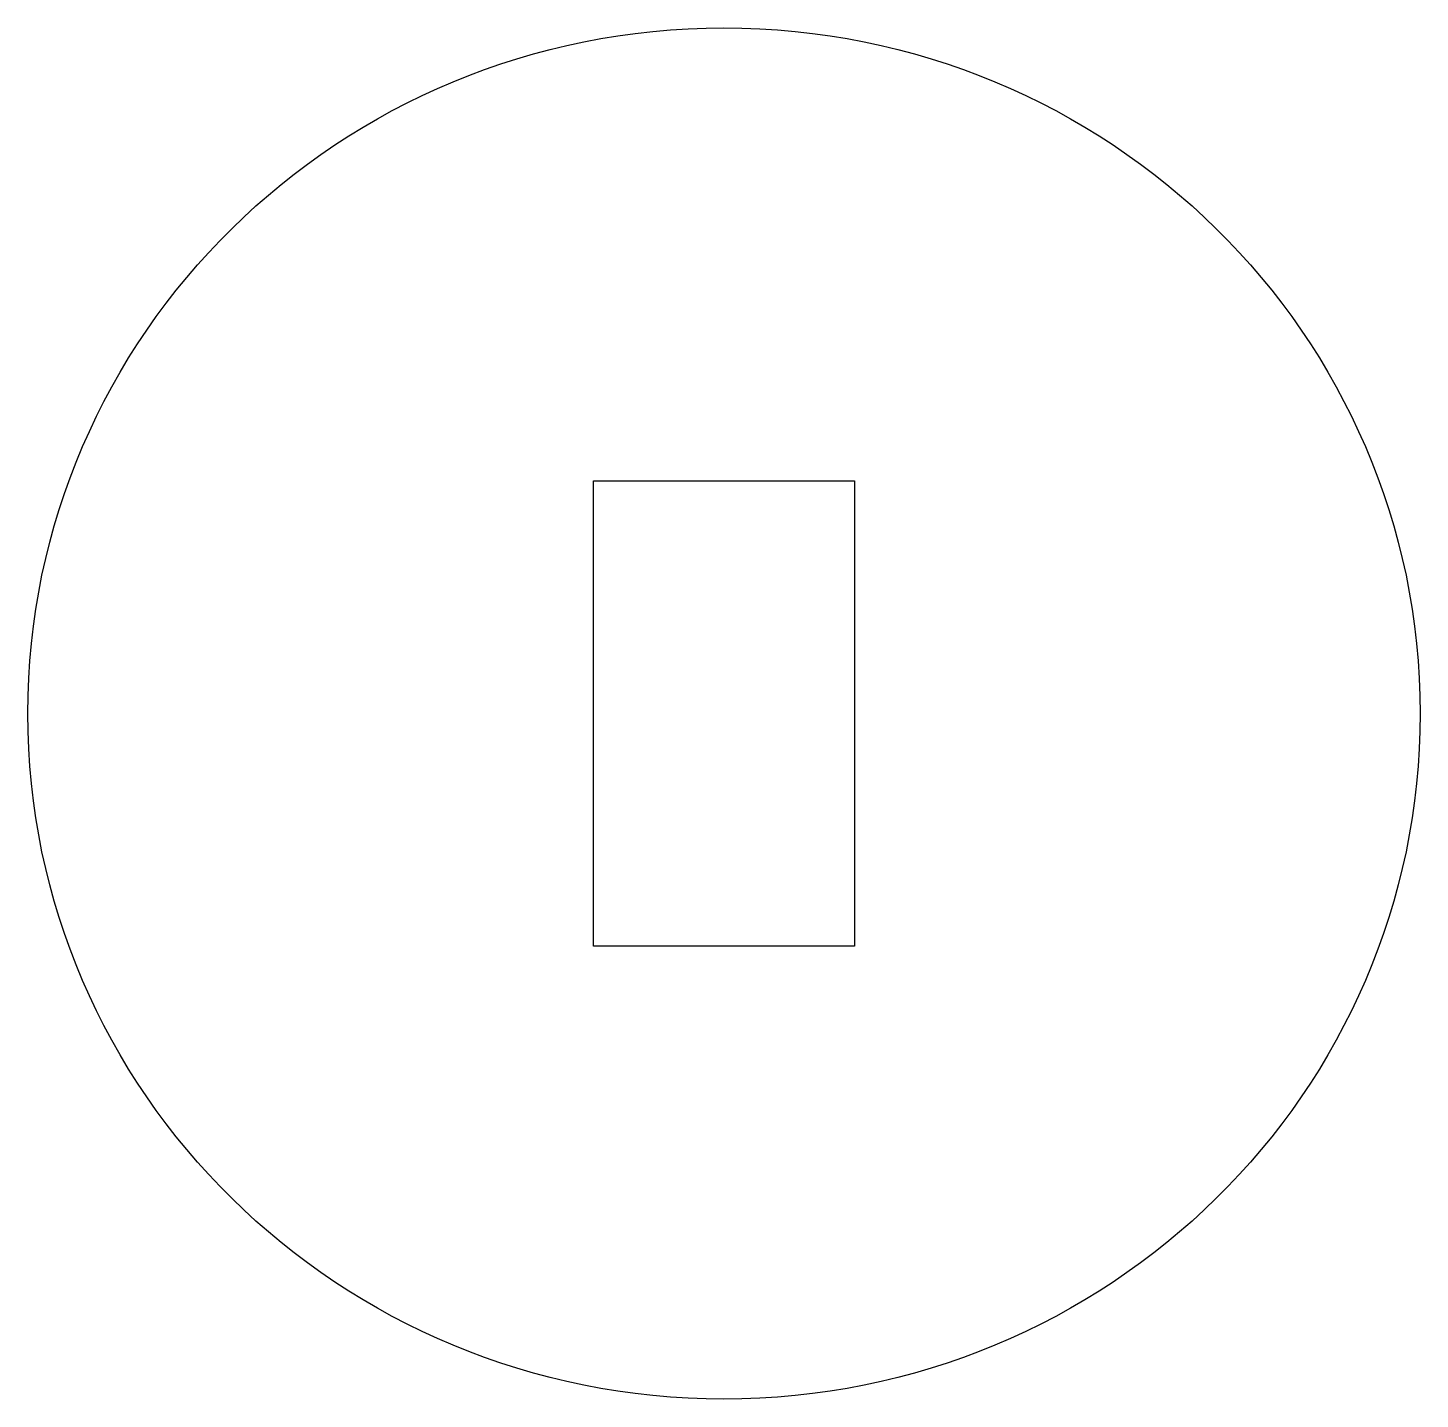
# Model space of a CAD drawing. Header units: millimetres. Extents: x 5506.5 to 5538.5, y 3700.2 to 3731.7.
import ezdxf

# ---------------------------------------------------------------- set-up
doc = ezdxf.new("R2010")
doc.units = ezdxf.units.MM

msp = doc.modelspace()

# ---------------------------------------------------------------- linework, layer by layer
at = {"linetype": 'Continuous', "extrusion": (-2.14525e-17, -0.175173, 0.984538)}
for p, q in [((5519.539, 3710.634, 24.502), (5519.539, 3721.324, 26.404)), ((5519.539, 3721.324, 26.404), (5525.539, 3721.324, 26.404)), ((5525.539, 3721.324, 26.404), (5525.539, 3710.634, 24.502)), ((5525.539, 3710.634, 24.502), (5519.539, 3710.634, 24.502))]:
    msp.add_line(p, q, dxfattribs=at)
msp.add_circle((5522.539, 3662.98, -625.88), 16, dxfattribs=at)

doc.saveas('drawing.dxf')
